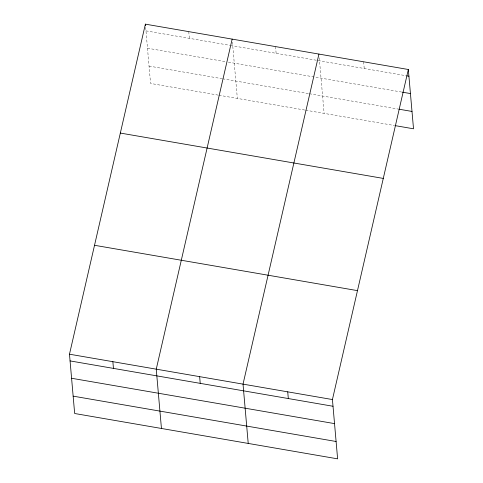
<?xml version="1.0" encoding="UTF-8"?>
<svg xmlns="http://www.w3.org/2000/svg" width="483" height="483" viewBox="0 0 483 483"><rect width="100%" height="100%" fill="white"/><g stroke="black" fill="none" stroke-linecap="round" stroke-linejoin="round"><path stroke-width="0.36" stroke-dasharray="2.42 1.81" d="M145.969 30.858L229.799 45.317M230.536 45.444L405.992 75.704M147.49 48.215L225.434 61.655M228.381 62.162L402.375 92.175M149.054 66.093L221.854 78.651M222.591 78.777L308.625 93.617M309.361 93.744L398.083 109.043M218.225 95.115L150.569 83.45L145.643 27.133M218.962 95.242L304.996 110.082M305.733 110.209L394.466 125.514M363.633 61.788L364.218 68.501M319.257 57.809L324.117 113.378M275.545 46.597L276.131 53.305M232.42 42.099L237.346 98.411M188.768 31.63L189.354 38.344"/><path stroke-width="0.72" d="M408.334 69.498L332.431 399.55L337.617 458.85L74.666 413.502L69.48 354.202L145.383 24.15L408.334 69.498L413.52 128.798L395.203 125.64M232.154 39.117L156.251 369.169L161.443 428.463M318.931 54.078L243.027 384.136L248.214 443.43M406.722 75.831L408.92 76.211M402.375 92.175L410.441 93.563M398.813 109.17L412.005 111.446M120.333 133.067L383.285 178.414M94.529 245.286L357.48 290.633M69.48 354.202L332.431 399.55M70.065 360.91L333.016 406.263M71.587 378.267L334.538 423.615M73.15 396.145L336.102 441.498M287.729 391.84L288.315 398.553M199.642 376.649L200.228 383.363M145.383 24.15L145.51 25.641M112.865 361.682L113.451 368.396"/></g></svg>
